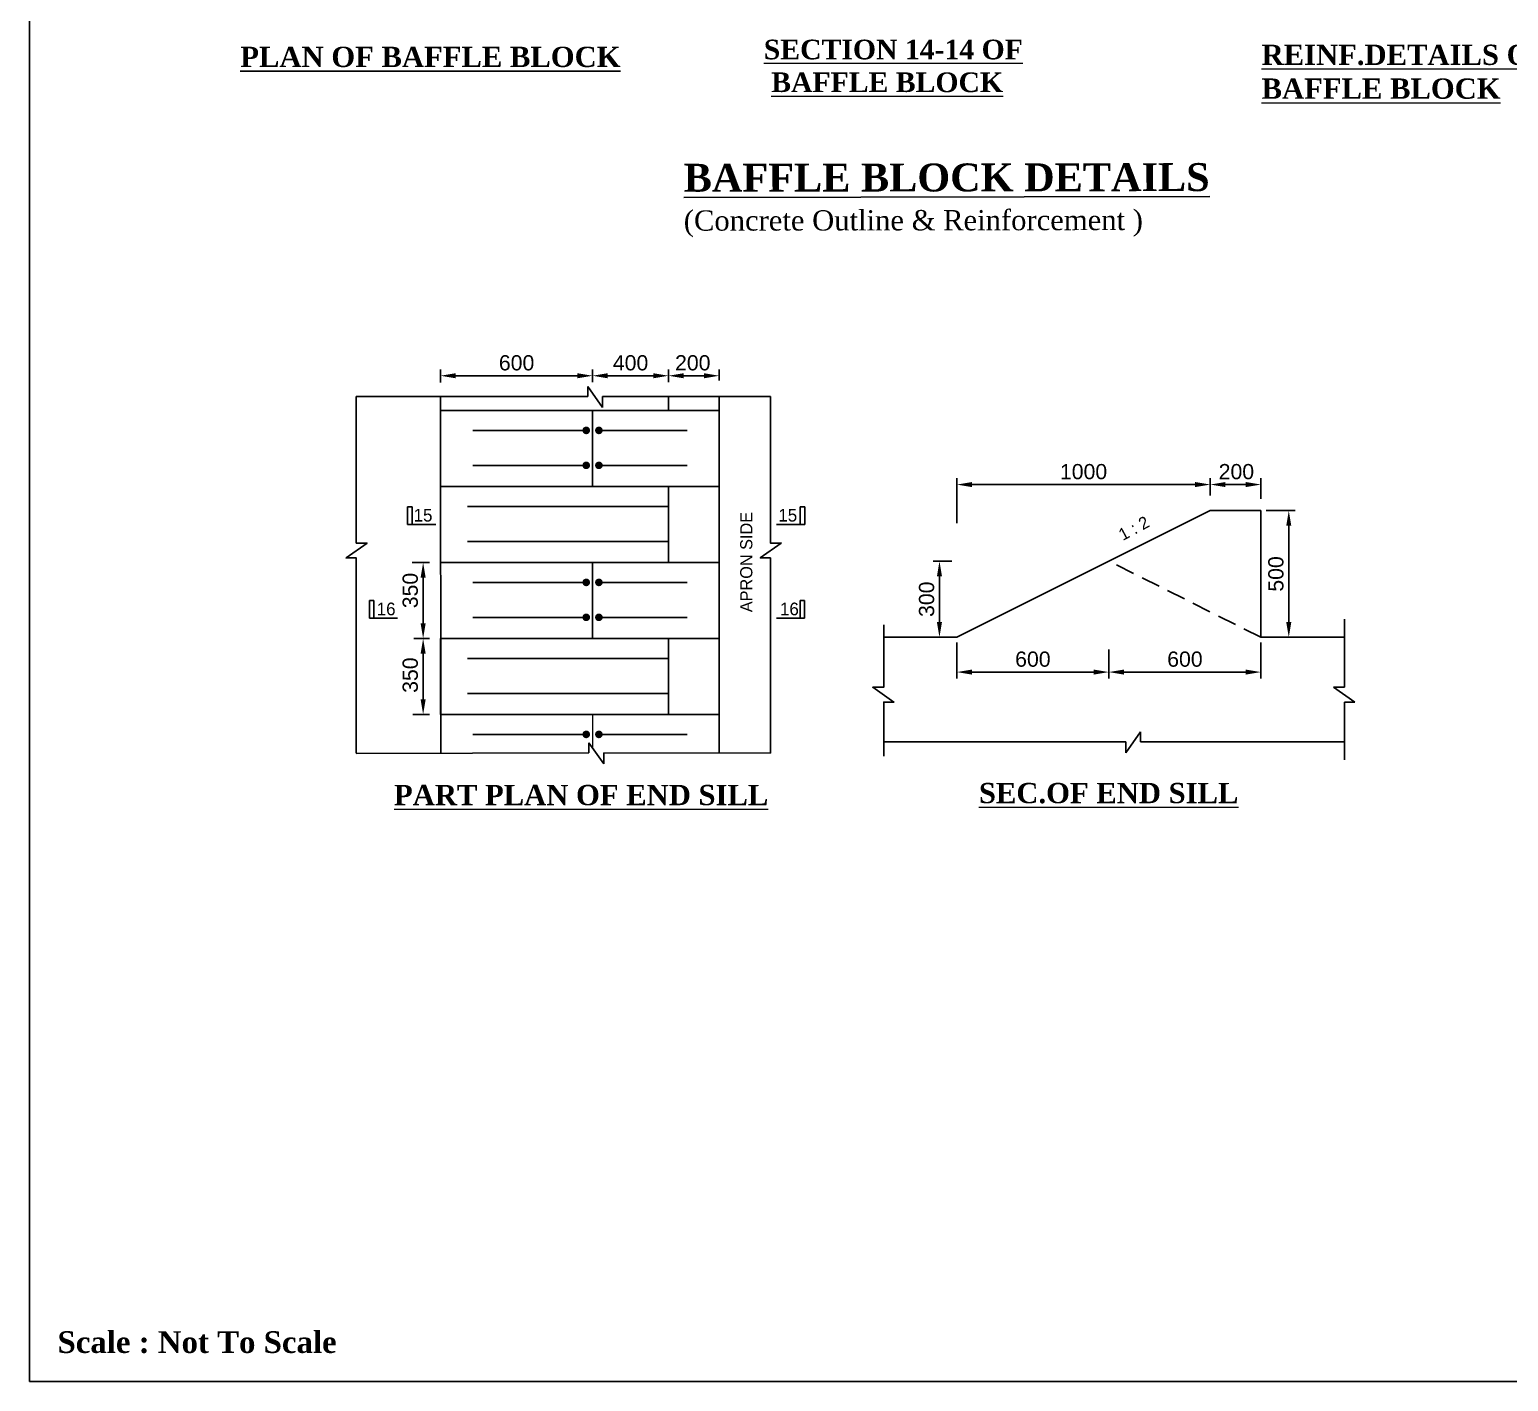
# Model space of a CAD drawing. Extents: x -358915 to 1258323, y -1667244 to -305611.
# Drawn here: x 769556 to 775391, y -1484732 to -1479396 of the extents above; entities that cross this region are included whole.
import ezdxf

# ---------------------------------------------------------------- set-up
doc = ezdxf.new("R2010")
doc.units = 0
doc.header["$LTSCALE"] = 300
doc.header["$MEASUREMENT"] = 0
doc.linetypes.add('HIDDEN', pattern=[0.375, 0.25, -0.125])
doc.layers.get('DEFPOINTS').update_dxf_attribs({"linetype": 'CONTINUOUS'})
for name, color, linetype, lineweight in [('Dim', 7, 'CONTINUOUS', 9), ('ROD', 1, 'CONTINUOUS', 30), ('TEXT-ROOM', 4, 'CONTINUOUS', 5)]:
    doc.layers.add(name, color=color, linetype=linetype, lineweight=lineweight)
for name, color, linetype in [('LINE', 7, 'CONTINUOUS'), ('P1', 7, 'CONTINUOUS'), ('TEXT', 10, 'CONTINUOUS')]:
    doc.layers.add(name, color=color, linetype=linetype)
doc.styles.add('Arial', font='arial.ttf')
doc.styles.add('DIM', font='isocp3.shx')
doc.styles.add('Times New Roman', font='times.ttf')
doc.dimstyles.new('Dim_25', dxfattribs={"dimtxt": 50, "dimasz": 50, "dimexe": 25, "dimexo": 20, "dimgap": 20, "dimtad": 1, "dimdec": 0, "dimzin": 0, "dimdsep": 46, "dimtxsty": 'DIM', "dimcen": 0.09, "dimclrd": 5, "dimclre": 5, "dimclrt": 7, "dimadec": 0, "dimazin": 0, "dimtfac": 1, "dimtdec": 0, "dimtmove": 0, "dimatfit": 3, "dimfxl": 1, "dimtolj": 1, "dimtzin": 0, "dimarcsym": 0})

# ---------------------------------------------------------------- blocks, each defined once
blk = doc.blocks.new('*D780')
at = {"layer": 'DEFPOINTS', "color": 0, "ltscale": 50, "transparency": 16777216}
for p in [(771052.4, -1481799.4), (771108.6, -1481799.4), (771048.6, -1482099.4)]:
    blk.add_point(p, dxfattribs=at)
at = {"layer": 'Dim', "color": 5, "lineweight": -2, "ltscale": 50, "transparency": 16777216}
for p, q in [((771072.4, -1481799.4), (771133.6, -1481799.4)), ((771108.6, -1482039.4), (771108.6, -1481859.4)), ((771068.6, -1482099.4), (771133.6, -1482099.4))]:
    blk.add_line(p, q, dxfattribs=at)
at = {"layer": 'Dim', "color": 5, "ltscale": 50, "transparency": 16777216}
for points in [[(771098.6, -1481859.4), (771118.6, -1481859.4), (771108.6, -1481799.4)], [(771098.6, -1482039.4), (771118.6, -1482039.4), (771108.6, -1482099.4)]]:
    blk.add_solid(points, dxfattribs=at)
at = {"layer": 'Dim', "color": 7, "ltscale": 50, "transparency": 16777216, "insert": (771058, -1481944), "char_height": 60, "attachment_point": 5, "rotation": 90, "style": 'Arial'}
blk.add_mtext('\\A1;350', dxfattribs=at)
blk = doc.blocks.new('*D781')
at = {"layer": 'DEFPOINTS', "color": 0, "ltscale": 50, "transparency": 16777216}
for p in [(771045.7, -1481499.4), (771108.6, -1481499.4), (771052.4, -1481799.4)]:
    blk.add_point(p, dxfattribs=at)
at = {"layer": 'Dim', "color": 5, "lineweight": -2, "ltscale": 50, "transparency": 16777216}
for p, q in [((771065.7, -1481499.4), (771133.6, -1481499.4)), ((771108.6, -1481739.4), (771108.6, -1481559.4)), ((771072.4, -1481799.4), (771133.6, -1481799.4))]:
    blk.add_line(p, q, dxfattribs=at)
at = {"layer": 'Dim', "color": 5, "ltscale": 50, "transparency": 16777216}
for points in [[(771098.6, -1481559.4), (771118.6, -1481559.4), (771108.6, -1481499.4)], [(771098.6, -1481739.4), (771118.6, -1481739.4), (771108.6, -1481799.4)]]:
    blk.add_solid(points, dxfattribs=at)
at = {"layer": 'Dim', "color": 7, "ltscale": 50, "transparency": 16777216, "insert": (771058, -1481610), "char_height": 60, "attachment_point": 5, "rotation": 90, "style": 'Arial'}
blk.add_mtext('\\A1;350', dxfattribs=at)
blk = doc.blocks.new('*D782')
at = {"layer": 'DEFPOINTS', "color": 0, "ltscale": 50, "transparency": 16777216}
for p in [(772077.1, -1480762.1), (772077.1, -1480801.5), (772277, -1480800.5)]:
    blk.add_point(p, dxfattribs=at)
at = {"layer": 'Dim', "color": 5, "lineweight": -2, "ltscale": 50, "transparency": 16777216}
for p, q in [((772077.1, -1480781.5), (772077.1, -1480737.1)), ((772277, -1480780.5), (772277, -1480737.1)), ((772217, -1480762.1), (772137.1, -1480762.1))]:
    blk.add_line(p, q, dxfattribs=at)
at = {"layer": 'Dim', "color": 5, "ltscale": 50, "transparency": 16777216}
for points in [[(772137.1, -1480752.1), (772137.1, -1480772.1), (772077.1, -1480762.1)], [(772217, -1480752.1), (772217, -1480772.1), (772277, -1480762.1)]]:
    blk.add_solid(points, dxfattribs=at)
at = {"layer": 'Dim', "color": 7, "ltscale": 50, "transparency": 16777216, "insert": (772172.6, -1480711.4), "char_height": 60, "attachment_point": 5, "style": 'Arial'}
blk.add_mtext('\\A1;200', dxfattribs=at)
blk = doc.blocks.new('*D783')
at = {"layer": 'DEFPOINTS', "color": 0, "ltscale": 50, "transparency": 16777216}
for p in [(771777.2, -1480722.1), (772077.1, -1480719.1), (771777.2, -1480762.1)]:
    blk.add_point(p, dxfattribs=at)
at = {"layer": 'Dim', "color": 5, "lineweight": -2, "ltscale": 50, "transparency": 16777216}
for p, q in [((771777.2, -1480742.1), (771777.2, -1480787.1)), ((772017.1, -1480762.1), (771837.2, -1480762.1)), ((772077.1, -1480739.1), (772077.1, -1480787.1))]:
    blk.add_line(p, q, dxfattribs=at)
at = {"layer": 'Dim', "color": 5, "ltscale": 50, "transparency": 16777216}
for points in [[(771837.2, -1480752.1), (771837.2, -1480772.1), (771777.2, -1480762.1)], [(772017.1, -1480752.1), (772017.1, -1480772.1), (772077.1, -1480762.1)]]:
    blk.add_solid(points, dxfattribs=at)
at = {"layer": 'Dim', "color": 7, "ltscale": 50, "transparency": 16777216, "insert": (771927.1, -1480711.4), "char_height": 60, "attachment_point": 5, "style": 'Arial'}
blk.add_mtext('\\A1;400', dxfattribs=at)
blk = doc.blocks.new('*D793')
at = {"layer": 'DEFPOINTS', "color": 0, "ltscale": 50, "transparency": 16777216}
for p in [(774214.7, -1481191.7), (774214.7, -1481255.5), (774414.7, -1481267.9)]:
    blk.add_point(p, dxfattribs=at)
at = {"layer": 'Dim', "color": 5, "lineweight": -2, "ltscale": 50, "transparency": 16777216}
for p, q in [((774214.7, -1481235.5), (774214.7, -1481166.7)), ((774354.7, -1481191.7), (774274.7, -1481191.7)), ((774414.7, -1481247.9), (774414.7, -1481166.7))]:
    blk.add_line(p, q, dxfattribs=at)
at = {"layer": 'Dim', "color": 5, "ltscale": 50, "transparency": 16777216}
for points in [[(774274.7, -1481181.7), (774274.7, -1481201.7), (774214.7, -1481191.7)], [(774354.7, -1481181.7), (774354.7, -1481201.7), (774414.7, -1481191.7)]]:
    blk.add_solid(points, dxfattribs=at)
at = {"layer": 'Dim', "color": 7, "ltscale": 50, "transparency": 16777216, "insert": (774317.8, -1481141), "char_height": 60, "attachment_point": 5, "style": 'Arial'}
blk.add_mtext('\\A1;200', dxfattribs=at)
blk = doc.blocks.new('*D794')
at = {"layer": 'DEFPOINTS', "color": 0, "ltscale": 50, "transparency": 16777216}
for p in [(773146.1, -1481494.2), (773214.7, -1481494.2), (773214.7, -1481794.6)]:
    blk.add_point(p, dxfattribs=at)
at = {"layer": 'Dim', "color": 5, "lineweight": -2, "ltscale": 50, "transparency": 16777216}
for p, q in [((773194.7, -1481494.2), (773121.1, -1481494.2)), ((773146.1, -1481734.6), (773146.1, -1481554.2)), ((773194.7, -1481794.6), (773121.1, -1481794.6))]:
    blk.add_line(p, q, dxfattribs=at)
at = {"layer": 'Dim', "color": 5, "ltscale": 50, "transparency": 16777216}
for points in [[(773136.1, -1481554.2), (773156.1, -1481554.2), (773146.1, -1481494.2)], [(773136.1, -1481734.6), (773156.1, -1481734.6), (773146.1, -1481794.6)]]:
    blk.add_solid(points, dxfattribs=at)
at = {"layer": 'Dim', "color": 7, "ltscale": 50, "transparency": 16777216, "insert": (773095.5, -1481644.4), "char_height": 60, "attachment_point": 5, "rotation": 90, "style": 'Arial'}
blk.add_mtext('\\A1;300', dxfattribs=at)
blk = doc.blocks.new('*D795')
at = {"layer": 'DEFPOINTS', "color": 0, "ltscale": 50, "transparency": 16777216}
for p in [(773214.7, -1481191.7), (774214.7, -1481255.5), (773214.7, -1481363.7)]:
    blk.add_point(p, dxfattribs=at)
at = {"layer": 'Dim', "color": 5, "lineweight": -2, "ltscale": 50, "transparency": 16777216}
for p, q in [((773214.7, -1481343.7), (773214.7, -1481166.7)), ((774154.7, -1481191.7), (773274.7, -1481191.7)), ((774214.7, -1481235.5), (774214.7, -1481166.7))]:
    blk.add_line(p, q, dxfattribs=at)
at = {"layer": 'Dim', "color": 5, "ltscale": 50, "transparency": 16777216}
for points in [[(773274.7, -1481181.7), (773274.7, -1481201.7), (773214.7, -1481191.7)], [(774154.7, -1481181.7), (774154.7, -1481201.7), (774214.7, -1481191.7)]]:
    blk.add_solid(points, dxfattribs=at)
at = {"layer": 'Dim', "color": 7, "ltscale": 50, "transparency": 16777216, "insert": (773714.7, -1481141), "char_height": 60, "attachment_point": 5, "style": 'Arial'}
blk.add_mtext('\\A1;1000', dxfattribs=at)
blk = doc.blocks.new('*D796')
at = {"layer": 'DEFPOINTS', "color": 0, "ltscale": 50, "transparency": 16777216}
for p in [(774414.7, -1481794.6), (773814.7, -1481851.2), (773814.7, -1481931.9)]:
    blk.add_point(p, dxfattribs=at)
at = {"layer": 'Dim', "color": 5, "lineweight": -2, "ltscale": 50, "transparency": 16777216}
for p, q in [((774414.7, -1481814.6), (774414.7, -1481956.9)), ((773814.7, -1481871.2), (773814.7, -1481956.9)), ((774354.7, -1481931.9), (773874.7, -1481931.9))]:
    blk.add_line(p, q, dxfattribs=at)
at = {"layer": 'Dim', "color": 5, "ltscale": 50, "transparency": 16777216}
for points in [[(773874.7, -1481921.9), (773874.7, -1481941.9), (773814.7, -1481931.9)], [(774354.7, -1481921.9), (774354.7, -1481941.9), (774414.7, -1481931.9)]]:
    blk.add_solid(points, dxfattribs=at)
at = {"layer": 'Dim', "color": 7, "ltscale": 50, "transparency": 16777216, "insert": (774114.7, -1481881.2), "char_height": 60, "attachment_point": 5, "style": 'Arial'}
blk.add_mtext('\\A1;600', dxfattribs=at)
blk = doc.blocks.new('*D797')
at = {"layer": 'DEFPOINTS', "color": 0, "ltscale": 50, "transparency": 16777216}
for p in [(773214.7, -1481794.6), (773814.7, -1481823.1), (773214.7, -1481931.9)]:
    blk.add_point(p, dxfattribs=at)
at = {"layer": 'Dim', "color": 5, "lineweight": -2, "ltscale": 50, "transparency": 16777216}
for p, q in [((773214.7, -1481814.6), (773214.7, -1481956.9)), ((773814.7, -1481843.1), (773814.7, -1481956.9)), ((773754.7, -1481931.9), (773274.7, -1481931.9))]:
    blk.add_line(p, q, dxfattribs=at)
at = {"layer": 'Dim', "color": 5, "ltscale": 50, "transparency": 16777216}
for points in [[(773274.7, -1481921.9), (773274.7, -1481941.9), (773214.7, -1481931.9)], [(773754.7, -1481921.9), (773754.7, -1481941.9), (773814.7, -1481931.9)]]:
    blk.add_solid(points, dxfattribs=at)
at = {"layer": 'Dim', "color": 7, "ltscale": 50, "transparency": 16777216, "insert": (773514.7, -1481881.2), "char_height": 60, "attachment_point": 5, "style": 'Arial'}
blk.add_mtext('\\A1;600', dxfattribs=at)
blk = doc.blocks.new('*D818')
at = {"layer": 'DEFPOINTS', "color": 0, "ltscale": 50, "transparency": 16777216}
for p in [(771777.2, -1480762.1), (771177.5, -1480809.2), (771777.2, -1480806.2)]:
    blk.add_point(p, dxfattribs=at)
at = {"layer": 'Dim', "color": 5, "lineweight": -2, "ltscale": 50, "transparency": 16777216}
for p, q in [((771177.5, -1480789.2), (771177.5, -1480737.1)), ((771777.2, -1480786.2), (771777.2, -1480737.1)), ((771237.5, -1480762.1), (771717.2, -1480762.1))]:
    blk.add_line(p, q, dxfattribs=at)
at = {"layer": 'Dim', "color": 5, "ltscale": 50, "transparency": 16777216}
for points in [[(771237.5, -1480752.1), (771237.5, -1480772.1), (771177.5, -1480762.1)], [(771717.2, -1480752.1), (771717.2, -1480772.1), (771777.2, -1480762.1)]]:
    blk.add_solid(points, dxfattribs=at)
at = {"layer": 'Dim', "color": 7, "ltscale": 50, "transparency": 16777216, "insert": (771477.4, -1480711.4), "char_height": 60, "attachment_point": 5, "style": 'Arial'}
blk.add_mtext('\\A1;600', dxfattribs=at)
blk = doc.blocks.new('*D819')
at = {"layer": 'DEFPOINTS', "color": 0, "ltscale": 50, "transparency": 16777216}
for p in [(774414.7, -1481294.6), (774524.5, -1481294.6), (774414.7, -1481794.6)]:
    blk.add_point(p, dxfattribs=at)
at = {"layer": 'Dim', "color": 5, "lineweight": -2, "ltscale": 50, "transparency": 16777216}
for p, q in [((774434.7, -1481294.6), (774549.5, -1481294.6)), ((774524.5, -1481734.6), (774524.5, -1481354.6)), ((774434.7, -1481794.6), (774549.5, -1481794.6))]:
    blk.add_line(p, q, dxfattribs=at)
at = {"layer": 'Dim', "color": 5, "ltscale": 50, "transparency": 16777216}
for points in [[(774514.5, -1481354.6), (774534.5, -1481354.6), (774524.5, -1481294.6)], [(774514.5, -1481734.6), (774534.5, -1481734.6), (774524.5, -1481794.6)]]:
    blk.add_solid(points, dxfattribs=at)
at = {"layer": 'Dim', "color": 7, "ltscale": 50, "transparency": 16777216, "insert": (774473.9, -1481544.6), "char_height": 60, "attachment_point": 5, "rotation": 90, "style": 'Arial'}
blk.add_mtext('\\A1;500', dxfattribs=at)

msp = doc.modelspace()

# ---------------------------------------------------------------- linework, layer by layer
at = {"layer": 'LINE'}
for p, q in [((771758.1, -1480844.5), (770844.4, -1480844.5)), ((771178, -1482251.9), (771177.5, -1480844.5)), ((771816.5, -1480887.7), (771758.1, -1480804.5)), ((771758.1, -1480804.5), (771758.1, -1480844.5)), ((772478.8, -1480844.5), (771816.5, -1480844.5)), ((771816.5, -1480844.5), (771816.5, -1480887.7)), ((772077.1, -1480844.5), (772077.1, -1480899.4)), ((772277, -1480844.5), (772277.2, -1482251.9)), ((771177.5, -1480899.4), (771777.2, -1480899.4)), ((771777.2, -1481199.4), (771777.2, -1480899.4)), ((772277, -1480899.4), (771777.2, -1480899.4)), ((771304.2, -1480977.9), (771759.7, -1480977.9)), ((772150.2, -1480977.9), (771794.7, -1480977.9)), ((771304.2, -1481115.9), (771759.7, -1481115.9)), ((771304.2, -1481115.9), (771759.7, -1481115.9)), ((772150.2, -1481115.9), (771794.7, -1481115.9)), ((771177.5, -1481199.4), (772277, -1481199.4)), ((771177.5, -1481499.4), (771177.5, -1481199.4)), ((772077.1, -1481199.4), (772077.1, -1481499.4)), ((771283.4, -1481277.9), (772077.1, -1481277.9)), ((774214.7, -1481294.6), (773214.7, -1481794.6)), ((774414.7, -1481294.6), (774214.7, -1481294.6)), ((774264.7, -1481294.6), (774414.7, -1481294.6)), ((774414.7, -1481294.6), (774414.7, -1481794.6)), ((771047.5, -1481349.4), (771158.5, -1481349.4)), ((772614.3, -1481349.4), (772503.4, -1481349.4)), ((771283.4, -1481415.9), (772077.1, -1481415.9)), ((771177.5, -1481499.4), (772277, -1481499.4)), ((771777.2, -1481799.4), (771777.2, -1481499.4)), ((771304.2, -1481577.9), (771759.7, -1481577.9)), ((772150.2, -1481577.9), (771794.7, -1481577.9)), ((770897, -1481719.4), (771007.6, -1481719.4)), ((771304.2, -1481715.9), (771759.7, -1481715.9)), ((771304.2, -1481715.9), (771759.7, -1481715.9)), ((772150.2, -1481715.9), (771794.7, -1481715.9)), ((772613.9, -1481719.4), (772503.4, -1481719.4)), ((771177.5, -1481799.4), (772277, -1481799.4)), ((771177.5, -1482099.4), (771177.5, -1481799.4)), ((772077.1, -1481799.4), (772077.2, -1482099.4)), ((773214.7, -1481794.6), (772926.1, -1481794.6)), ((774414.7, -1481794.6), (774614.7, -1481794.6)), ((774414.7, -1481794.6), (774744.6, -1481794.6)), ((771283.4, -1481877.9), (772077.1, -1481877.9)), ((771283.4, -1482015.9), (772077.2, -1482015.9)), ((771177.5, -1482099.4), (772277, -1482099.4)), ((771304.2, -1482177.9), (771759.7, -1482177.9)), ((772150.2, -1482177.9), (771794.7, -1482177.9)), ((773880.9, -1482251), (773939.2, -1482167.8)), ((773939.2, -1482167.8), (773939.2, -1482207.8)), ((770844.4, -1482252.7), (771762.9, -1482251)), ((771821.3, -1482294.2), (771762.9, -1482211)), ((771762.9, -1482211), (771762.9, -1482251)), ((771821.3, -1482251), (772478.8, -1482252.5)), ((771821.3, -1482251), (771821.3, -1482294.2)), ((772077.2, -1482251.4), (772077.2, -1482251.9)), ((772926.1, -1482207.8), (773880.9, -1482207.8)), ((773880.9, -1482207.8), (773880.9, -1482251)), ((773939.2, -1482207.8), (774740.1, -1482207.8)), ((773939.2, -1482207.8), (773975.9, -1482207.8))]:
    msp.add_line(p, q, dxfattribs=at)
at = {"layer": 'LINE', "linetype": 'HIDDEN'}
msp.add_line((774414.7, -1481794.6), (773815.4, -1481494.2), dxfattribs=at)
at = {"layer": 'LINE', "color": 5}
for p, q in [((774744.6, -1481991.8), (774744.6, -1481723)), ((774744.6, -1481991.8), (774701.4, -1481991.8)), ((774701.4, -1481991.8), (774784.6, -1482050.1)), ((774744.6, -1482278.5), (774744.6, -1482050.1)), ((774784.6, -1482050.1), (774744.6, -1482050.1))]:
    msp.add_line(p, q, dxfattribs=at)
at = {"layer": 'LINE', "lineweight": 15}
msp.add_line((771777.2, -1482099.4), (771777.2, -1482231.4), dxfattribs=at)
at = {"layer": 'LINE'}
msp.add_lwpolyline([(784783.6, -1484732.1), (769555.6, -1484732.1), (769555.6, -1473963.7), (784783.6, -1473963.7)], close=True, dxfattribs=at)
at = {"layer": 'LINE', "color": 5}
for points in [[(770844.4, -1480844.5), (770844.4, -1481422.9), (770887.6, -1481422.9), (770804.4, -1481481.2), (770844.4, -1481481.2), (770844.4, -1482252.6)], [(772478.8, -1482252.6), (772478.8, -1481481.2), (772438.7, -1481481.2), (772522, -1481422.9), (772478.8, -1481422.9), (772478.8, -1480844.5)], [(772926.1, -1482263.6), (772926.1, -1482050.3), (772966.1, -1482050.3), (772882.9, -1481991.9), (772926.1, -1481991.9), (772926.1, -1481745.1)]]:
    msp.add_lwpolyline(points, dxfattribs=at)
at = {"layer": 'LINE', "const_width": 15}
for points in [[(771744.7, -1480977.9, 1), (771759.7, -1480977.9, 1)], [(771809.7, -1480977.9, -1), (771794.7, -1480977.9, -1)], [(771744.7, -1481115.9, 1), (771759.7, -1481115.9, 1)], [(771809.7, -1481115.9, -1), (771794.7, -1481115.9, -1)], [(771744.7, -1481577.9, 1), (771759.7, -1481577.9, 1)], [(771809.7, -1481577.9, -1), (771794.7, -1481577.9, -1)], [(771744.7, -1481715.9, 1), (771759.7, -1481715.9, 1)], [(771809.7, -1481715.9, -1), (771794.7, -1481715.9, -1)], [(771744.7, -1482177.9, 1), (771759.7, -1482177.9, 1)], [(771809.7, -1482177.9, -1), (771794.7, -1482177.9, -1)]]:
    msp.add_lwpolyline(points, format="xyb", close=True, dxfattribs=at)
at = {"layer": 'ROD'}
for p, q in [((771047.5, -1481349.4), (771047.5, -1481279.5)), ((771047.5, -1481279.5), (771064.9, -1481279.5)), ((771064.9, -1481349.4), (771064.9, -1481279.5)), ((772596.9, -1481349.4), (772596.9, -1481279.5)), ((772614.3, -1481279.5), (772596.9, -1481279.5)), ((772614.3, -1481349.4), (772614.3, -1481279.5)), ((770897, -1481719.4), (770897, -1481649.5)), ((770897, -1481649.5), (770914.4, -1481649.5)), ((770914.4, -1481719.4), (770914.4, -1481649.5)), ((772596.5, -1481719.4), (772596.5, -1481649.5)), ((772613.9, -1481649.5), (772596.5, -1481649.5)), ((772613.9, -1481719.4), (772613.9, -1481649.5))]:
    msp.add_line(p, q, dxfattribs=at)

# ---------------------------------------------------------------- texts
at = {"layer": 'LINE', "color": 4, "char_height": 50, "attachment_point": 5}
for s, insert, width in [('15 ', (771108.2, -1481313), 79.951), ('15 ', (772547.5, -1481313), 79.951), ('16', (770962.6, -1481683), 132.412), ('16', (772553.9, -1481683), 132.412)]:
    msp.add_mtext(s, dxfattribs=dict(at, insert=insert, width=width))
at = {"layer": 'LINE', "color": 4, "char_height": 48, "attachment_point": 5}
for s, insert, rotation in [('APRON SIDE', (772384.1, -1481497.7), 90), ('1 : 2 ', (773913.1, -1481364), 28.3516)]:
    msp.add_mtext(s, dxfattribs=dict(at, insert=insert, rotation=rotation))
at = {"layer": 'P1', "ltscale": 50, "insert": (772136.8, -1479925.5), "char_height": 110.389, "width": 5201.508, "attachment_point": 1, "rotation": 0.07676, "style": 'Times New Roman'}
msp.add_mtext('{\\fTimes New Roman|b1|i0|c0|p18;\\L\\C7;BAFFLE BLOCK DETAILS \\P\\fTimes New Roman|b0|i0|c0|p18;\\H0.72471x;\\l(Concrete Outline & Reinforcement )}', dxfattribs=at)
at = {"layer": 'TEXT', "color": 4, "insert": (770387.2, -1479504), "char_height": 80, "width": 1504.126, "attachment_point": 4}
msp.add_mtext('{\\fTimes New Roman|b1|i0|c0|p18;\\L\\C6;PLAN OF BAFFLE BLOCK }', dxfattribs=at)
at = {"layer": 'TEXT', "color": 0, "linetype": 'ByBlock', "insert": (769665.8, -1484533.9), "char_height": 85.812, "width": 1590.835, "attachment_point": 1, "style": 'Arial'}
msp.add_mtext('{\\fTimes New Roman|b1|i0|c0|p18;Scale : Not To Scale}', dxfattribs=at)
at = {"layer": 'TEXT-ROOM', "attachment_point": 4}
for s, insert, char_height, width in [('{\\fTimes New Roman|b1|i0|c0|p18;\\L\\C6;SECTION 14-14 OF\\P BAFFLE BLOCK }', (772452.8, -1479539.5), 77.6, 1853.868), ('{\\fTimes New Roman|b1|i0|c0|p18;\\L\\C6;REINF.DETAILS OF \\PBAFFLE BLOCK }', (774417.2, -1479562.5), 80, 2215.504), ('{\\fTimes New Roman|b1|i0|c0|p18;\\L\\C6;SEC.OF END SILL}', (773301.8, -1482410.3), 80, 1465.08), ('{\\fTimes New Roman|b1|i0|c0|p18;\\L\\C6;PART PLAN OF END SILL }', (770993.7, -1482417.9), 80, 1465.08)]:
    msp.add_mtext(s, dxfattribs=dict(at, insert=insert, char_height=char_height, width=width))

# ---------------------------------------------------------------- dimensions: what is measured, and where the dimension line sits
at = {"layer": 'Dim', "ltscale": 50}
dim = msp.add_linear_dim(base=(771777.2, -1480762.1), p1=(771177.5, -1480809.2), p2=(771777.2, -1480806.2), dimstyle='Dim_25', override={"dimtxt": 60, "dimasz": 60, "dimtxsty": 'Arial'}, dxfattribs=at)
dim.commit()
dim.dimension.update_dxf_attribs({"geometry": '*D818', "text_midpoint": (771477.4, -1480711.4)})
dim = msp.add_linear_dim(base=(771777.2, -1480762.1), p1=(772077.1, -1480719.1), p2=(771777.2, -1480722.1), text='400', dimstyle='Dim_25', override={"dimtxt": 60, "dimasz": 60, "dimtxsty": 'Arial'}, dxfattribs=at)
dim.commit()
dim.dimension.update_dxf_attribs({"geometry": '*D783', "text_midpoint": (771927.1, -1480711.4)})
dim = msp.add_linear_dim(base=(772077.1, -1480762.1), p1=(772277, -1480800.5), p2=(772077.1, -1480801.5), dimstyle='Dim_25', override={"dimtxt": 60, "dimasz": 60, "dimtxsty": 'Arial'}, dxfattribs=at)
dim.commit()
dim.dimension.update_dxf_attribs({"geometry": '*D782', "text_midpoint": (772172.6, -1480762.1), "dimtype": 160})
for base, p1, p2, angle, picture, middle in [((773214.7, -1481191.7), (774214.7, -1481255.5), (773214.7, -1481363.7), 180, '*D795', (773714.7, -1481141)), ((774524.5, -1481294.6), (774414.7, -1481794.6), (774414.7, -1481294.6), 90, '*D819', (774473.9, -1481544.6)), ((773214.7, -1481931.9), (773814.7, -1481823.1), (773214.7, -1481794.6), 180, '*D797', (773514.7, -1481881.2)), ((773814.7, -1481931.9), (774414.7, -1481794.6), (773814.7, -1481851.2), 180, '*D796', (774114.7, -1481881.2))]:
    dim = msp.add_linear_dim(base=base, p1=p1, p2=p2, angle=angle, dimstyle='Dim_25', override={"dimtxt": 60, "dimasz": 60, "dimtxsty": 'Arial'}, dxfattribs=at)
    dim.commit()
    dim.dimension.update_dxf_attribs({"geometry": picture, "text_midpoint": middle})
dim = msp.add_linear_dim(base=(774214.7, -1481191.7), p1=(774414.7, -1481267.9), p2=(774214.7, -1481255.5), angle=180, dimstyle='Dim_25', override={"dimtxt": 60, "dimasz": 60, "dimtxsty": 'Arial'}, dxfattribs=at)
dim.commit()
dim.dimension.update_dxf_attribs({"geometry": '*D793', "text_midpoint": (774317.8, -1481191.7), "dimtype": 160})
dim = msp.add_linear_dim(base=(773146.1, -1481494.2), p1=(773214.7, -1481794.6), p2=(773214.7, -1481494.2), angle=90, text='300', dimstyle='Dim_25', override={"dimtxt": 60, "dimasz": 60, "dimtxsty": 'Arial'}, dxfattribs=at)
dim.commit()
dim.dimension.update_dxf_attribs({"geometry": '*D794', "text_midpoint": (773095.5, -1481644.4)})
for base, p1, p2, picture, middle in [((771108.6, -1481499.4), (771052.4, -1481799.4), (771045.7, -1481499.4), '*D781', (771108.6, -1481610)), ((771108.6, -1481799.4), (771048.6, -1482099.4), (771052.4, -1481799.4), '*D780', (771108.6, -1481944))]:
    dim = msp.add_linear_dim(base=base, p1=p1, p2=p2, angle=90, text='350', dimstyle='Dim_25', override={"dimtxt": 60, "dimasz": 60, "dimtxsty": 'Arial'}, dxfattribs=at)
    dim.commit()
    dim.dimension.update_dxf_attribs({"geometry": picture, "text_midpoint": middle, "dimtype": 160})

doc.saveas('drawing.dxf')
